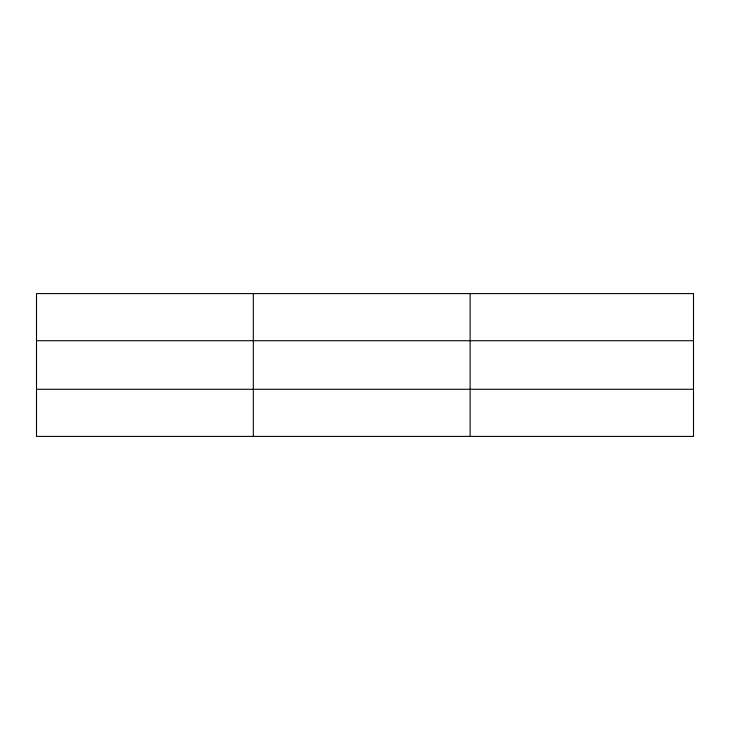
<?xml version="1.0" encoding="UTF-8"?>
<svg xmlns="http://www.w3.org/2000/svg" width="730" height="730" viewBox="0 0 730 730"><rect width="100%" height="100%" fill="white"/><g stroke="black" fill="none" stroke-linecap="round" stroke-linejoin="round"><path stroke-width="1.09" d="M253.31 436.412L253.31 293.588M470.12 436.412L470.12 293.588M36.5 340.718L693.5 340.718M36.5 389.282L693.5 389.282M693.5 420.699L693.5 436.412L36.5 436.412L36.5 293.588L693.5 293.588L693.5 420.699"/></g></svg>
